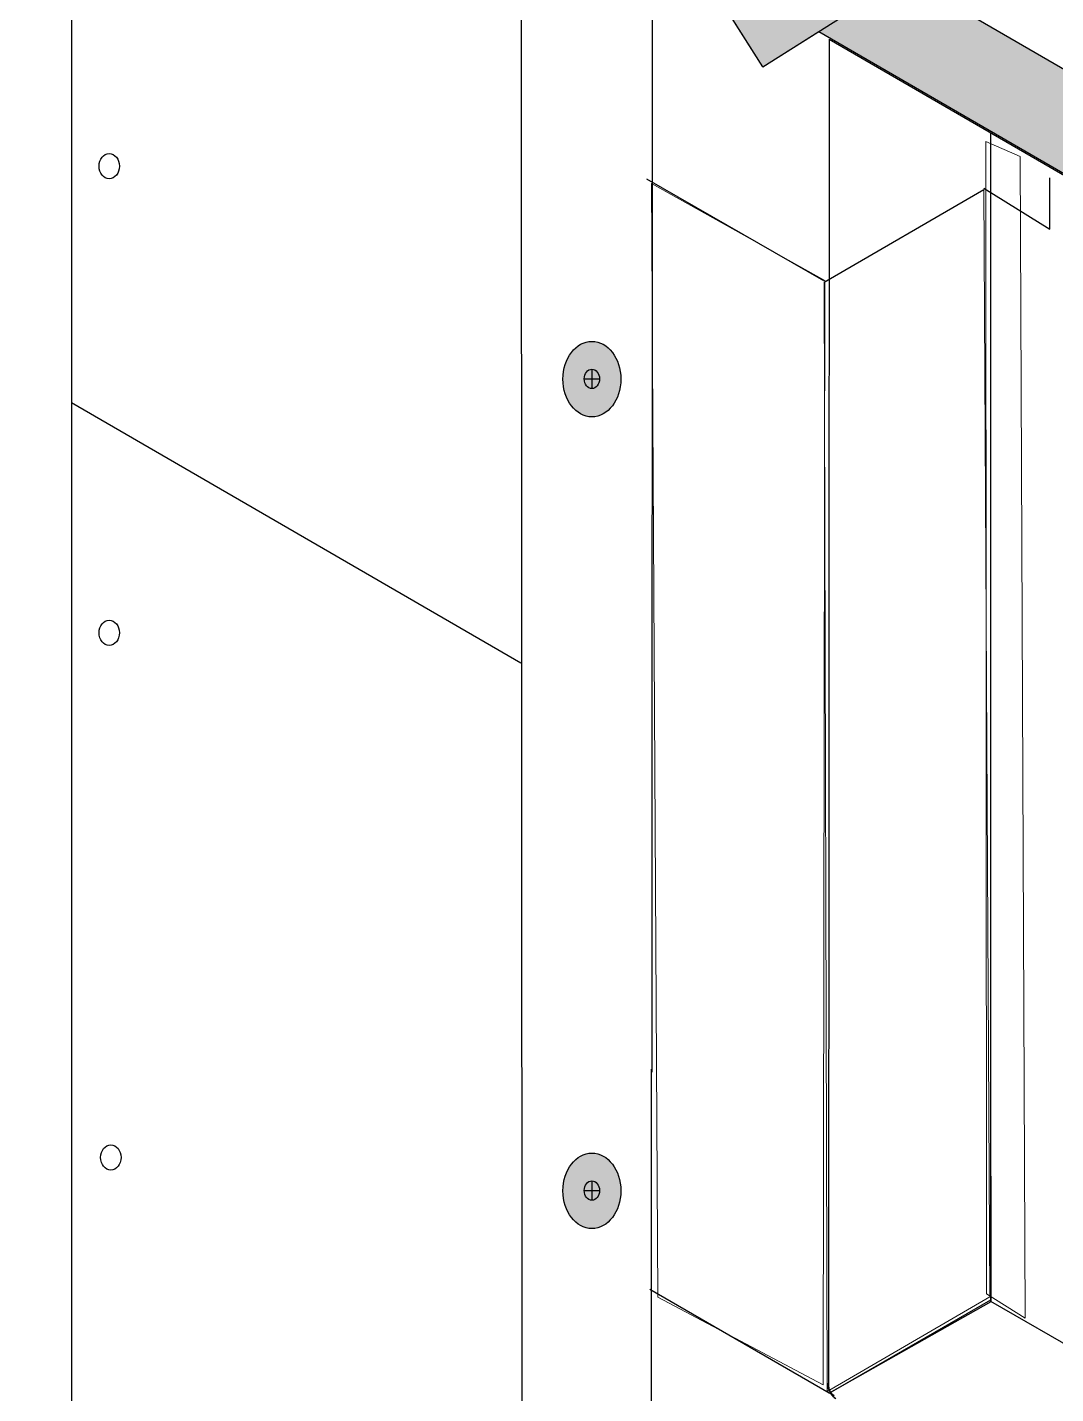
# Model space of a CAD drawing. Header units: inches. Extents: x -24 to 76, y -57 to 19.
# Drawn here: x 54.561 to 56.37, y 9.829 to 12.232 of the extents above; entities that cross this region are included whole.
import ezdxf

# ---------------------------------------------------------------- set-up
doc = ezdxf.new("R2010")
doc.units = ezdxf.units.IN
doc.header["$MEASUREMENT"] = 0
for name, color, linetype, lineweight in [('.ATI-HATCH', 7, 'Continuous', 0), ('G-ANNO-TTLB', 7, 'Continuous', 0), ('Layer 12', 7, 'Continuous', 0), ('TYVEK', 7, 'Continuous', 0), ('WALL SCRATCH', 7, 'Continuous', 0)]:
    doc.layers.add(name, color=color, linetype=linetype, lineweight=lineweight)
pattern_1 = [(45, (0, 0), (-7.071, 7.071), [])]

# ---------------------------------------------------------------- blocks, each defined once
blk = doc.blocks.new('Block_147')
at = {"layer": 'WALL SCRATCH', "true_color": 0x003b71, "transparency": 33554687}
h = blk.add_hatch(color=156, dxfattribs=at)
h.dxf.hatch_style = 2
edge = h.paths.add_edge_path()
edge.add_ellipse((55.5544, 11.6131), major_axis=(0, 0.0664), ratio=0.766948, start_angle=0, end_angle=360)
at = {"layer": 'WALL SCRATCH', "color": 18, "lineweight": 25, "true_color": 0x080808}
for p, q in [((55.5544, 11.6306), (55.5544, 11.5964)), ((55.5409, 11.6135), (55.5679, 11.6135))]:
    blk.add_line(p, q, dxfattribs=at)
at = {"layer": 'WALL SCRATCH', "color": 8, "lineweight": 25, "true_color": 0x808080}
blk.add_lwpolyline([(55.5473, 11.6745)], dxfattribs=at)
at = {"layer": 'WALL SCRATCH', "color": 18, "lineweight": 25, "true_color": 0x000000}
blk.add_ellipse((55.5544, 11.6131), major_axis=(0, 0.0664), ratio=0.766948, dxfattribs=at)
at = {"layer": 'WALL SCRATCH', "color": 18, "lineweight": 25, "true_color": 0x080808}
blk.add_ellipse((55.5544, 11.6135), major_axis=(0, 0.0171), ratio=0.788846, dxfattribs=at)
blk = doc.blocks.new('Block_149')
at = {"layer": 'WALL SCRATCH', "true_color": 0x003b71, "transparency": 33554687}
h = blk.add_hatch(color=156, dxfattribs=at)
h.dxf.hatch_style = 2
edge = h.paths.add_edge_path()
edge.add_ellipse((55.5544, 10.1857), major_axis=(0, 0.0664), ratio=0.766948, start_angle=0, end_angle=360)
at = {"layer": 'WALL SCRATCH', "color": 18, "lineweight": 25, "true_color": 0x080808}
for p, q in [((55.5544, 10.2032), (55.5544, 10.169)), ((55.5409, 10.1861), (55.5679, 10.1861))]:
    blk.add_line(p, q, dxfattribs=at)
at = {"layer": 'WALL SCRATCH', "color": 8, "lineweight": 25, "true_color": 0x808080}
blk.add_lwpolyline([(55.5473, 10.1147)], dxfattribs=at)
at = {"layer": 'WALL SCRATCH', "color": 18, "lineweight": 25, "true_color": 0x000000}
blk.add_ellipse((55.5544, 10.1857), major_axis=(0, 0.0664), ratio=0.766948, dxfattribs=at)
at = {"layer": 'WALL SCRATCH', "color": 18, "lineweight": 25, "true_color": 0x080808}
blk.add_ellipse((55.5544, 10.1861), major_axis=(0, 0.0171), ratio=0.788846, dxfattribs=at)
blk = doc.blocks.new('Block_146')
at = {"layer": 'WALL SCRATCH'}
for name in ['Block_147', 'Block_149']:
    blk.add_blockref(name, (0, 0), dxfattribs=at)
blk = doc.blocks.new('Block_145')
at = {"layer": 'WALL SCRATCH'}
blk.add_blockref('Block_146', (0, 0), dxfattribs=at)

msp = doc.modelspace()

# ---------------------------------------------------------------- hatches: boundary and pattern name
at = {"layer": '.ATI-HATCH', "true_color": 0xcc667f, "transparency": 33554483}
msp.add_hatch(color=243, dxfattribs=at).paths.add_polyline_path([(57.6782, 11.5459), (57.6127, 11.7871), (57.2125, 11.6785), (56.0193, 12.3702), (55.9004, 12.5585), (55.7342, 12.8213), (55.523, 12.6878), (55.7049, 12.3998), (55.8551, 12.1621), (55.9537, 12.2245), (56.9348, 11.6558), (57.123, 11.5478), (57.1617, 11.4056)])
at = {"layer": 'G-ANNO-TTLB', "true_color": 0xff00ff, "transparency": 33554687}
h = msp.add_hatch(color=6, dxfattribs=at)
edge = h.paths.add_edge_path()
edge.add_spline(control_points=[(71.2893, -15.0744), (71.2893, -15.0744), (30.6016, -15.0744), (30.6016, -15.0744), (30.6016, -15.0744), (30.6016, 19.0506), (30.6016, 19.0506), (30.6016, 19.0506), (71.2893, 19.0506), (71.2893, 19.0506), (71.2893, 19.0506), (71.2893, -15.0744), (71.2893, -15.0744)], knot_values=[0, 0, 0, 0, 1, 1, 1, 2, 2, 2, 3, 3, 3, 4, 4, 4, 4], degree=3, periodic=0)
edge = h.paths.add_edge_path()
edge.add_spline(control_points=[(30.7266, 18.9256), (30.7266, 18.9256), (30.7266, -14.9494), (30.7266, -14.9494), (30.7266, -14.9494), (71.1643, -14.9494), (71.1643, -14.9494), (71.1643, -14.9494), (71.1643, 18.9256), (71.1643, 18.9256), (71.1643, 18.9256), (30.7266, 18.9256), (30.7266, 18.9256)], knot_values=[0, 0, 0, 0, 1, 1, 1, 2, 2, 2, 3, 3, 3, 4, 4, 4, 4], degree=3, periodic=0)
edge.add_line((30.7266, 18.9256), (30.7266, 18.9256))
at = {"layer": 'Layer 12', "true_color": 0x000000, "transparency": 33554687}
h = msp.add_hatch(dxfattribs=at)
h.set_pattern_fill('_U', color=18, scale=10, angle=45, style=2, pattern_type=0)
h.set_pattern_definition(pattern_1)
h.paths.add_polyline_path([(56.2485, 10.0043), (56.3165, 9.9619), (56.3079, 12.0046), (56.2477, 12.0312)])
h = msp.add_hatch(dxfattribs=at)
h.set_pattern_fill('_U', color=18, scale=10, angle=45, style=2, pattern_type=0)
h.set_pattern_definition(pattern_1)
h.paths.add_polyline_path([(55.9612, 9.8443), (55.6704, 9.9986), (55.6594, 11.9573), (55.9644, 11.7865)])
h = msp.add_hatch(dxfattribs=at)
h.set_pattern_fill('_U', color=18, scale=10, angle=45, style=2, pattern_type=0)
h.set_pattern_definition(pattern_1)
h.paths.add_polyline_path([(56.2544, 9.9995), (55.9681, 9.8331), (55.9629, 11.7835), (56.2443, 11.9466)])

# ---------------------------------------------------------------- linework, layer by layer
at = {"layer": '.ATI-HATCH'}
msp.add_lwpolyline([(57.6782, 11.5459), (57.6127, 11.7871), (57.2125, 11.6785), (56.0193, 12.3702), (55.9004, 12.5585), (55.7342, 12.8213), (55.523, 12.6878), (55.7049, 12.3998), (55.8551, 12.1621), (55.9537, 12.2245), (56.9348, 11.6558), (57.123, 11.5478), (57.1617, 11.4056)], close=True, dxfattribs=at)
at = {"layer": 'G-ANNO-TTLB'}
for points in [[(71.2893, -15.0744), (71.2893, -15.0744), (30.6016, -15.0744), (30.6016, -15.0744), (30.6016, -15.0744), (30.6016, 19.0506), (30.6016, 19.0506), (30.6016, 19.0506), (71.2893, 19.0506), (71.2893, 19.0506), (71.2893, 19.0506), (71.2893, -15.0744), (71.2893, -15.0744)], [(30.7266, 18.9256), (30.7266, 18.9256), (30.7266, -14.9494), (30.7266, -14.9494), (30.7266, -14.9494), (71.1643, -14.9494), (71.1643, -14.9494), (71.1643, -14.9494), (71.1643, 18.9256), (71.1643, 18.9256), (71.1643, 18.9256), (30.7266, 18.9256), (30.7266, 18.9256)]]:
    msp.add_open_spline(points, degree=3, knots=[0, 0, 0, 0, 1, 1, 1, 2, 2, 2, 3, 3, 3, 4, 4, 4, 4], dxfattribs=at)
at = {"layer": 'Layer 12'}
for points in [[(56.2485, 10.0043), (56.3165, 9.9619), (56.3079, 12.0046), (56.2477, 12.0312)], [(55.9612, 9.8443), (55.6704, 9.9986), (55.6594, 11.9573), (55.9644, 11.7865)], [(56.2544, 9.9995), (55.9681, 9.8331), (55.9629, 11.7835), (56.2443, 11.9466)]]:
    msp.add_lwpolyline(points, close=True, dxfattribs=at)
at = {"layer": 'TYVEK', "color": 18, "lineweight": 25, "true_color": 0x000000}
for p, q in [((55.8551, 12.1622), (55.523, 12.6878)), ((56.0256, 12.3664), (57.2096, 11.68)), ((55.8551, 12.1622), (56.0664, 12.2957)), ((55.9535, 12.2244), (57.1187, 11.549)), ((55.9717, 12.2108), (57.1187, 11.5473))]:
    msp.add_line(p, q, dxfattribs=at)
at = {"layer": 'TYVEK', "color": 4, "lineweight": 25, "true_color": 0x00ffff}
for p, q in [((55.9717, 12.2108), (55.971, 9.8425)), ((56.2564, 9.9912), (56.2564, 12.0461)), ((56.3603, 11.8767), (56.3603, 11.9669)), ((55.6507, 11.9652), (55.9622, 11.7866)), ((55.9629, 11.7835), (56.2443, 11.9466)), ((56.2443, 11.9491), (56.3603, 11.8767)), ((55.6594, 9.7943), (55.6594, 10.3999)), ((56.2564, 10.2112), (56.2564, 10.3844)), ((56.2564, 10.2112), (56.2564, 9.9912)), ((55.6565, 10.0125), (55.9717, 9.8305)), ((56.2564, 9.9907), (55.9717, 9.8299)), ((57.1179, 9.4945), (56.2564, 9.9912))]:
    msp.add_line(p, q, dxfattribs=at)
at = {"layer": 'TYVEK', "color": 33, "lineweight": 25, "true_color": 0xcc9966}
for p, q in [((56.2564, 10.2112), (56.2564, 12.0461)), ((56.2564, 10.2112), (56.2564, 10.1012)), ((56.2564, 10.1012), (56.2564, 9.9912)), ((55.9717, 9.8299), (56.2564, 9.994))]:
    msp.add_line(p, q, dxfattribs=at)
at = {"layer": 'TYVEK', "color": 1, "lineweight": 25, "true_color": 0xff0000}
msp.add_line((55.9717, 9.8299), (56.0238, 9.8597), dxfattribs=at)
at = {"layer": 'TYVEK', "color": 4, "lineweight": 25, "true_color": 0x00ffff}
msp.add_open_spline([(55.6972, 12.4121), (55.6817, 12.4011), (55.6634, 12.3846), (55.6602, 12.3556), (55.6602, 12.3556), (55.6596, 10.3941), (55.6596, 10.3941)], degree=3, knots=[0, 0, 0, 0, 1, 1, 1, 2, 2, 2, 2], dxfattribs=at)
for points in [[(55.9684, 9.8476), (55.9684, 9.8386), (55.9731, 9.8304), (55.9809, 9.8259)], [(55.9709, 9.842), (55.9709, 9.8331), (55.9757, 9.8248), (55.9834, 9.8203)], [(55.971, 9.8425), (55.971, 9.8335), (55.9758, 9.8253), (55.9835, 9.8208)]]:
    msp.add_open_spline(points, degree=3, dxfattribs=at)
at = {"layer": 'WALL SCRATCH', "color": 2, "lineweight": 25, "true_color": 0xffff00}
for p, q in [((54.6388, 14.4892), (54.6388, 8.6248)), ((54.6388, 11.5718), (55.4292, 11.1142))]:
    msp.add_line(p, q, dxfattribs=at)
at = {"layer": 'WALL SCRATCH', "color": 18, "lineweight": 25, "true_color": 0x000000}
msp.add_line((55.4292, 13.3654), (55.431, 9.4023), dxfattribs=at)
at = {"layer": 'WALL SCRATCH', "color": 8, "lineweight": 25, "true_color": 0x808080}
for points in [[(55.4997, 11.6593)], [(55.4997, 11.6593)], [(55.4897, 10.0699)], [(55.4897, 10.0699)]]:
    msp.add_lwpolyline(points, dxfattribs=at)
at = {"layer": 'WALL SCRATCH', "color": 252, "lineweight": 25, "true_color": 0x848484}
for centre in [(54.7051, 11.9876), (54.7051, 11.167), (54.708, 10.2444)]:
    msp.add_ellipse(centre, major_axis=(0, 0.0221), ratio=0.812499, dxfattribs=at)

# ---------------------------------------------------------------- block references
at = {"layer": 'WALL SCRATCH'}
msp.add_blockref('Block_145', (0, 0), dxfattribs=at)

doc.saveas('drawing.dxf')
